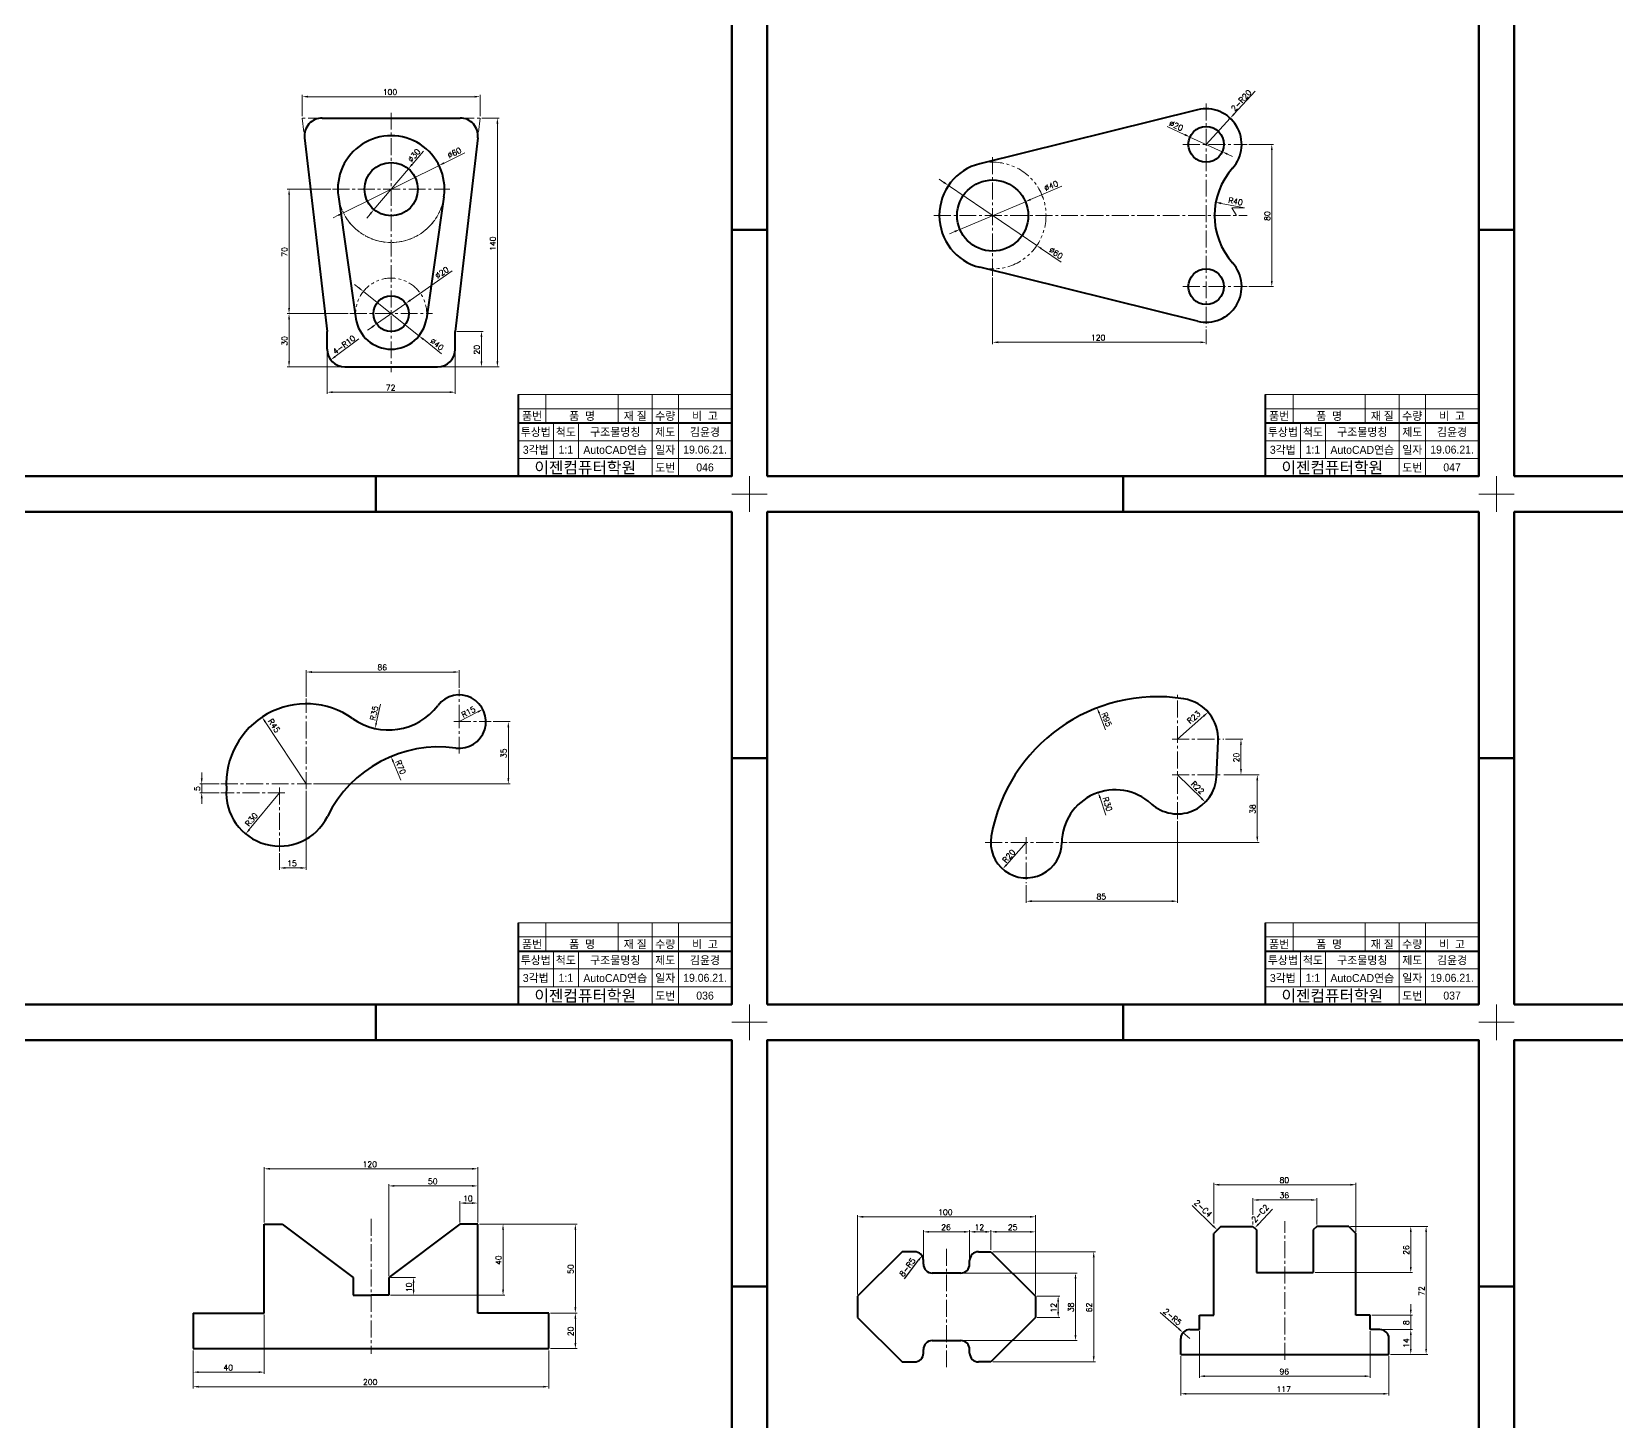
# Model space of a CAD drawing. Header units: millimetres. Extents: x 0 to 4210, y 0 to 2980.
# Drawn here: x 2116 to 3007, y 667 to 1448 of the extents above; entities that cross this region are included whole.
import ezdxf
from ezdxf.enums import TextEntityAlignment as Align

# ---------------------------------------------------------------- set-up
doc = ezdxf.new("R2010")
doc.units = ezdxf.units.MM
doc.linetypes.add('CENTER2', pattern=[28.575, 19.05, -3.175, 3.175, -3.175])
doc.linetypes.add('PHANTOM2', pattern=[31.75, 15.875, -3.175, 3.175, -3.175, 3.175, -3.175])
for name, color, linetype, lineweight in [('가는선', 1, 'Continuous', 13), ('가상선', 1, 'PHANTOM2', 13), ('구분선', 1, 'PHANTOM2', 13), ('문자', 2, 'Continuous', 20), ('외곽선', 4, 'Continuous', 70), ('외형선', 3, 'Continuous', 40), ('중심선', 1, 'CENTER2', 13), ('치수선', 1, 'Continuous', 13)]:
    doc.layers.add(name, color=color, linetype=linetype, lineweight=lineweight)
doc.styles.get("Standard").update_dxf_attribs({"font": 'romans.shx'})
doc.styles.add('한글', font='')
doc.styles.get('한글').set_extended_font_data('Gulim')

msp = doc.modelspace()

# ---------------------------------------------------------------- linework, layer by layer
at = {"color": 1}
msp.add_line((2607.18, 746.77), (2615.08, 757.2), dxfattribs=at)
msp.add_solid([(2614.66, 757.52), (2615.5, 756.89), (2616.98, 759.72)], dxfattribs=at)
at = {"layer": '가는선', "ltscale": 0.5}
for p, q in [((2390, 1244), (2510, 1244)), ((2405.58, 1244), (2405.58, 1228)), ((2446.22, 1244), (2446.22, 1228)), ((2465.27, 1244), (2465.27, 1198)), ((2480.01, 1244), (2480.01, 1198)), ((2810, 1244), (2930, 1244)), ((2825.58, 1244), (2825.58, 1228)), ((2866.22, 1244), (2866.22, 1228)), ((2885.27, 1244), (2885.27, 1198)), ((2900.01, 1244), (2900.01, 1198)), ((2390, 1236), (2510, 1236)), ((2810, 1236), (2930, 1236)), ((2409.73, 1228), (2409.73, 1208)), ((2423.8, 1228), (2423.8, 1208)), ((2829.73, 1228), (2829.73, 1208)), ((2843.8, 1228), (2843.8, 1208)), ((2390, 1218), (2510, 1218)), ((2810, 1218), (2930, 1218)), ((2390, 1208), (2510, 1208)), ((2810, 1208), (2930, 1208)), ((2390, 947), (2510, 947)), ((2405.58, 947), (2405.58, 931)), ((2446.22, 947), (2446.22, 931)), ((2465.27, 947), (2465.27, 901)), ((2480.01, 947), (2480.01, 901)), ((2810, 947), (2930, 947)), ((2825.58, 947), (2825.58, 931)), ((2866.22, 947), (2866.22, 931)), ((2885.27, 947), (2885.27, 901)), ((2900.01, 947), (2900.01, 901)), ((2390, 939), (2510, 939)), ((2810, 939), (2930, 939)), ((2409.73, 931), (2409.73, 911)), ((2423.8, 931), (2423.8, 911)), ((2829.73, 931), (2829.73, 911)), ((2843.8, 931), (2843.8, 911)), ((2390, 921), (2510, 921)), ((2810, 921), (2930, 921)), ((2390, 911), (2510, 911)), ((2810, 911), (2930, 911))]:
    msp.add_line(p, q, dxfattribs=at)
at = {"layer": '가상선', "ltscale": 0.5}
for p, q in [((2279.8, 1399.45), (2268.56, 1399.45)), ((2268.56, 1399.45), (2269.86, 1388.29)), ((2357.33, 1399.45), (2368.56, 1399.45)), ((2368.56, 1399.45), (2367.26, 1388.29))]:
    msp.add_line(p, q, dxfattribs=at)
for centre, radius, start, end in [((2656.72, 1344.62), 30, 256.09941, 103.90059), ((2318.56, 1359.45), 30, 180, 0), ((2318.56, 1359.45), 30, 188.21321, 351.78679), ((2318.56, 1289.45), 20, 351.78679, 188.21321), ((2318.56, 1289.45), 20, 351.78679, 188.21321)]:
    msp.add_arc(centre, radius, start, end, dxfattribs=at)
at = {"layer": '구분선', "ltscale": 0.5}
for points in [[(2510, 1188), (2520, 1188), (2520, 1198)], [(2510, 1188), (2520, 1188), (2520, 1198)], [(2520, 1198), (2520, 1188), (2530, 1188)], [(2520, 1198), (2520, 1188), (2530, 1188)], [(2520, 1198), (2520, 1188), (2530, 1188)], [(2520, 1198), (2520, 1188), (2530, 1188)], [(2930, 1188), (2940, 1188), (2940, 1198)], [(2930, 1188), (2940, 1188), (2940, 1198)], [(2940, 1198), (2940, 1188), (2950, 1188)], [(2940, 1198), (2940, 1188), (2950, 1188)], [(2940, 1198), (2940, 1188), (2950, 1188)], [(2940, 1198), (2940, 1188), (2950, 1188)], [(2520, 1178), (2520, 1188), (2510, 1188)], [(2530, 1188), (2520, 1188), (2520, 1178)], [(2530, 1188), (2520, 1188), (2520, 1178)], [(2940, 1178), (2940, 1188), (2930, 1188)], [(2950, 1188), (2940, 1188), (2940, 1178)], [(2950, 1188), (2940, 1188), (2940, 1178)], [(2510, 891), (2520, 891), (2520, 901)], [(2510, 891), (2520, 891), (2520, 901)], [(2520, 901), (2520, 891), (2530, 891)], [(2520, 901), (2520, 891), (2530, 891)], [(2520, 901), (2520, 891), (2530, 891)], [(2520, 901), (2520, 891), (2530, 891)], [(2930, 891), (2940, 891), (2940, 901)], [(2930, 891), (2940, 891), (2940, 901)], [(2940, 901), (2940, 891), (2950, 891)], [(2940, 901), (2940, 891), (2950, 891)], [(2940, 901), (2940, 891), (2950, 891)], [(2940, 901), (2940, 891), (2950, 891)], [(2520, 881), (2520, 891), (2510, 891)], [(2530, 891), (2520, 891), (2520, 881)], [(2530, 891), (2520, 891), (2520, 881)], [(2940, 881), (2940, 891), (2930, 891)], [(2950, 891), (2940, 891), (2940, 881)], [(2950, 891), (2940, 891), (2940, 881)]]:
    msp.add_lwpolyline(points, dxfattribs=at)
at = {"layer": '외곽선', "ltscale": 0.5}
for p, q in [((2510, 1336.5), (2520, 1336.5)), ((2530, 1336.5), (2520, 1336.5)), ((2530, 1336.5), (2520, 1336.5)), ((2930, 1336.5), (2940, 1336.5)), ((2950, 1336.5), (2940, 1336.5)), ((2950, 1336.5), (2940, 1336.5)), ((2510, 1198), (2510, 1244)), ((2930, 1198), (2930, 1244)), ((2310, 1198), (2310, 1188)), ((2310, 1198), (2310, 1188)), ((2730, 1198), (2730, 1188)), ((2730, 1198), (2730, 1188)), ((2310, 1188), (2310, 1178)), ((2730, 1188), (2730, 1178)), ((2510, 1039.5), (2520, 1039.5)), ((2530, 1039.5), (2520, 1039.5)), ((2530, 1039.5), (2520, 1039.5)), ((2930, 1039.5), (2940, 1039.5)), ((2950, 1039.5), (2940, 1039.5)), ((2950, 1039.5), (2940, 1039.5)), ((2510, 901), (2510, 947)), ((2930, 901), (2930, 947)), ((2310, 901), (2310, 891)), ((2310, 901), (2310, 891)), ((2730, 901), (2730, 891)), ((2730, 901), (2730, 891)), ((2310, 891), (2310, 881)), ((2730, 891), (2730, 881)), ((2510, 742.5), (2520, 742.5)), ((2530, 742.5), (2520, 742.5)), ((2530, 742.5), (2520, 742.5)), ((2930, 742.5), (2940, 742.5)), ((2950, 742.5), (2940, 742.5)), ((2950, 742.5), (2940, 742.5))]:
    msp.add_line(p, q, dxfattribs=at)
for points in [[(2110, 1198), (2510, 1198), (2510, 1475), (2110, 1475)], [(2530, 1198), (2930, 1198), (2930, 1475), (2530, 1475)], [(2950, 1198), (3350, 1198), (3350, 1475), (2950, 1475)], [(2110, 901), (2510, 901), (2510, 1178), (2110, 1178)], [(2530, 901), (2930, 901), (2930, 1178), (2530, 1178)], [(2950, 901), (3350, 901), (3350, 1178), (2950, 1178)], [(2110, 604), (2510, 604), (2510, 881), (2110, 881)], [(2530, 604), (2930, 604), (2930, 881), (2530, 881)], [(2950, 604), (3350, 604), (3350, 881), (2950, 881)]]:
    msp.add_lwpolyline(points, close=True, dxfattribs=at)
at = {"layer": '외형선', "ltscale": 0.5}
for p, q in [((2279.8, 1399.45), (2357.33, 1399.45)), ((2771.91, 1404.03), (2649.51, 1373.74)), ((2269.86, 1388.29), (2282.56, 1279.45)), ((2367.26, 1388.29), (2354.56, 1279.45)), ((2288.87, 1355.16), (2298.77, 1286.59)), ((2348.25, 1355.16), (2338.36, 1286.59)), ((2771.91, 1285.2), (2649.51, 1315.5)), ((2282.56, 1269.45), (2282.56, 1279.45)), ((2354.56, 1269.45), (2354.56, 1279.45)), ((2292.56, 1259.45), (2344.56, 1259.45)), ((2390, 1244), (2390, 1236)), ((2810, 1244), (2810, 1236)), ((2390, 1236), (2390, 1228)), ((2810, 1236), (2810, 1228)), ((2390, 1228), (2510, 1228)), ((2390, 1228), (2390, 1208)), ((2810, 1228), (2930, 1228)), ((2810, 1228), (2810, 1208)), ((2390, 1208), (2390, 1198)), ((2810, 1208), (2810, 1198)), ((2782.57, 1029.07), (2783.57, 1049.02)), ((2390, 947), (2390, 939)), ((2810, 947), (2810, 939)), ((2390, 939), (2390, 931)), ((2810, 939), (2810, 931)), ((2390, 931), (2510, 931)), ((2390, 931), (2390, 911)), ((2810, 931), (2930, 931)), ((2810, 931), (2810, 911)), ((2390, 911), (2390, 901)), ((2810, 911), (2810, 901)), ((2247.22, 727.49), (2247.22, 777.49)), ((2247.22, 777.49), (2257.22, 777.49)), ((2257.22, 777.49), (2297.22, 747.49)), ((2357.22, 777.49), (2317.22, 747.49)), ((2367.22, 777.49), (2357.22, 777.49)), ((2367.22, 727.49), (2367.22, 777.49)), ((2784.98, 776.23), (2780.98, 772.23)), ((2784.98, 776.23), (2802.98, 776.23)), ((2802.98, 776.23), (2804.98, 774.23)), ((2838.98, 776.23), (2836.98, 774.23)), ((2856.98, 776.23), (2838.98, 776.23)), ((2856.98, 776.23), (2860.98, 772.23)), ((2780.98, 726.23), (2780.98, 772.23)), ((2804.98, 774.23), (2804.98, 750.23)), ((2836.98, 774.23), (2836.98, 750.23)), ((2860.98, 726.23), (2860.98, 772.23)), ((2605.78, 762), (2580.78, 737)), ((2612.78, 762), (2605.78, 762)), ((2648.78, 762), (2655.78, 762)), ((2655.78, 762), (2680.78, 737)), ((2617.78, 755), (2617.78, 757)), ((2638.78, 750), (2622.78, 750)), ((2643.78, 755), (2643.78, 757)), ((2804.98, 750.23), (2836.98, 750.23)), ((2297.22, 747.49), (2297.22, 737.49)), ((2317.22, 747.49), (2317.22, 737.49)), ((2297.22, 737.49), (2307.22, 737.49)), ((2317.22, 737.49), (2307.22, 737.49)), ((2580.78, 737), (2580.78, 725)), ((2680.78, 737), (2680.78, 725)), ((2207.22, 727.49), (2207.22, 707.49)), ((2207.22, 727.49), (2247.22, 727.49)), ((2407.22, 727.49), (2367.22, 727.49)), ((2407.22, 707.49), (2407.22, 727.49)), ((2580.78, 725), (2605.78, 700)), ((2680.78, 725), (2655.78, 700)), ((2772.98, 718.23), (2772.98, 726.23)), ((2772.98, 726.23), (2780.98, 726.23)), ((2868.98, 726.23), (2860.98, 726.23)), ((2868.98, 718.23), (2868.98, 726.23)), ((2762.48, 704.23), (2762.48, 713.23)), ((2767.48, 718.23), (2772.98, 718.23)), ((2874.48, 718.23), (2868.98, 718.23)), ((2879.48, 704.23), (2879.48, 713.23)), ((2207.22, 707.49), (2407.22, 707.49)), ((2617.78, 705), (2617.78, 707)), ((2622.78, 712), (2638.78, 712)), ((2643.78, 705), (2643.78, 707)), ((2762.48, 704.23), (2879.48, 704.23)), ((2605.78, 700), (2612.78, 700)), ((2655.78, 700), (2648.78, 700))]:
    msp.add_line(p, q, dxfattribs=at)
for centre, radius in [((2776.72, 1384.62), 10), ((2318.56, 1359.45), 15), ((2656.72, 1344.62), 20), ((2776.72, 1304.62), 10), ((2318.56, 1289.45), 10)]:
    msp.add_circle(centre, radius, dxfattribs=at)
for centre, radius, start, end in [((2279.8, 1389.45), 10, 90, 186.65443), ((2357.33, 1389.45), 10, 353.34557, 90), ((2776.72, 1384.62), 20, 318.18969, 103.90059), ((2318.56, 1359.45), 30, 351.78679, 188.21321), ((2656.72, 1344.62), 30, 103.90059, 256.09941), ((2821.44, 1344.62), 40, 138.18969, 221.81031), ((2776.72, 1304.62), 20, 256.09941, 41.81031), ((2318.56, 1289.45), 20, 188.21321, 351.78679), ((2292.56, 1269.45), 10, 180, 270), ((2344.56, 1269.45), 10, 270, 0), ((2270.82, 1025.05), 45, 54.70496, 183.50722), ((2317.04, 1090.34), 35, 234.70496, 322.70636), ((2356.82, 1060.05), 15, 262.34705, 142.70636), ((2749.44, 979.04), 95, 81.08459, 169.91738), ((2760.6, 1050.17), 23, 357.13402, 81.08459), ((2345.5, 975.81), 70, 82.34705, 153.74104), ((2760.6, 1030.17), 22, 227.69191, 357.13402), ((2255.82, 1020.05), 30, 175.70422, 333.74104), ((2725.59, 991.71), 30, 47.69191, 179.4776), ((2675.6, 992.17), 20, 169.91738, 0), ((2612.78, 757), 5, 0, 90), ((2648.78, 757), 5, 90, 180), ((2622.78, 755), 5, 180, 270), ((2638.78, 755), 5, 270, 0), ((2767.48, 713.23), 5, 90, 180), ((2874.48, 713.23), 5, 0, 90), ((2612.78, 705), 5, 270, 0), ((2622.78, 707), 5, 90, 180), ((2638.78, 707), 5, 0, 90), ((2648.78, 705), 5, 180, 270)]:
    msp.add_arc(centre, radius, start, end, dxfattribs=at)
at = {"layer": '중심선', "ltscale": 0.5}
for p, q in [((2776.72, 1407.62), (2776.72, 1281.62)), ((2318.56, 1402.45), (2318.56, 1256.45)), ((2763.72, 1384.62), (2799.72, 1384.62)), ((2656.72, 1310.71), (2656.72, 1378.52)), ((2285.56, 1359.45), (2351.56, 1359.45)), ((2623.72, 1344.62), (2799.72, 1344.62)), ((2763.72, 1304.62), (2799.72, 1304.62)), ((2295.35, 1289.45), (2341.77, 1289.45)), ((2356.82, 1060.05), (2356.82, 1078.05)), ((2270.82, 1022.05), (2270.82, 1073.05)), ((2760.6, 1005.17), (2760.6, 1076.38)), ((2353.82, 1060.05), (2374.82, 1060.05)), ((2356.82, 1042.05), (2356.82, 1060.05)), ((2757.6, 1050.17), (2786.6, 1050.17)), ((2222.82, 1025.05), (2273.82, 1025.05)), ((2757.6, 1030.17), (2785.62, 1030.17)), ((2258.82, 1020.05), (2222.82, 1020.05)), ((2255.82, 1023.05), (2255.82, 987.05)), ((2652.6, 992.17), (2698.6, 992.17)), ((2675.6, 995.17), (2675.6, 969.17)), ((2307.22, 780.49), (2307.22, 704.49)), ((2820.98, 701.23), (2820.98, 779.23)), ((2630.78, 763.54), (2630.78, 697))]:
    msp.add_line(p, q, dxfattribs=at)
at = {"layer": '치수선', "ltscale": 0.5}
for p, q in [((2268.56, 1400.45), (2268.56, 1412.45)), ((2271.71, 1411.45), (2365.41, 1411.45)), ((2368.56, 1400.45), (2368.56, 1412.45)), ((2804.24, 1414.5), (2792.4, 1401.65)), ((2369.56, 1399.45), (2379.28, 1399.45)), ((2776.72, 1384.62), (2790.27, 1399.33)), ((2378.28, 1396.3), (2378.28, 1262.6)), ((2754.84, 1394.59), (2764.75, 1390.07)), ((2336.66, 1380.88), (2330.27, 1373.32)), ((2785.82, 1380.47), (2767.62, 1388.76)), ((2800.72, 1384.62), (2814.65, 1384.62)), ((2813.65, 1381.47), (2813.65, 1307.77)), ((2291.67, 1346.15), (2345.45, 1372.75)), ((2360.02, 1379.96), (2348.27, 1374.15)), ((2788.68, 1379.17), (2791.55, 1377.86)), ((2308.88, 1347.99), (2328.24, 1370.91)), ((2629.31, 1363.27), (2626.7, 1365.04)), ((2284.56, 1359.45), (2260.15, 1359.45)), ((2261.15, 1356.3), (2261.15, 1292.6)), ((2631.91, 1361.5), (2681.52, 1327.74)), ((2695.55, 1361.04), (2678.04, 1353.64)), ((2306.85, 1345.58), (2304.82, 1343.18)), ((2638.3, 1336.83), (2675.14, 1352.41)), ((2798.25, 1348.99), (2785.23, 1351.45)), ((2798.25, 1348.99), (2791.15, 1348.99)), ((2791.15, 1348.99), (2793.74, 1344.62)), ((2288.85, 1344.75), (2286.02, 1343.36)), ((2635.39, 1335.6), (2632.49, 1334.37)), ((2695.3, 1318.36), (2684.12, 1325.97)), ((2352.93, 1313.45), (2329.34, 1296.98)), ((2656.72, 1309.71), (2656.72, 1272.34)), ((2300.47, 1303.89), (2298.01, 1305.86)), ((2302.93, 1301.93), (2334.19, 1276.97)), ((2800.72, 1304.62), (2814.65, 1304.62)), ((2310.36, 1283.73), (2326.76, 1295.18)), ((2294.35, 1289.45), (2260.15, 1289.45)), ((2261.15, 1286.3), (2261.15, 1262.6)), ((2300.47, 1275.35), (2287.07, 1265.35)), ((2307.78, 1281.92), (2305.2, 1280.12)), ((2346.89, 1266.83), (2336.65, 1275.01)), ((2355.56, 1279.45), (2370.31, 1279.45)), ((2369.31, 1276.3), (2369.31, 1262.6)), ((2776.72, 1280.62), (2776.72, 1272.34)), ((2282.56, 1268.45), (2282.56, 1244.29)), ((2354.56, 1268.45), (2354.56, 1244.29)), ((2659.87, 1273.34), (2773.57, 1273.34)), ((2291.56, 1259.45), (2260.15, 1259.45)), ((2345.56, 1259.45), (2370.31, 1259.45)), ((2370.31, 1259.45), (2379.28, 1259.45)), ((2285.71, 1245.29), (2351.41, 1245.29)), ((2312.51, 1069.8), (2310.19, 1059.24)), ((2356.82, 1060.05), (2367.34, 1065.5)), ((2720.17, 1055.51), (2716.6, 1064.82)), ((2760.6, 1050.17), (2775.49, 1063.29)), ((2270.82, 1025.05), (2247.71, 1059.94)), ((2787.6, 1050.17), (2797.33, 1050.17)), ((2796.33, 1047.02), (2796.33, 1033.32)), ((2324.01, 1027.22), (2319.71, 1037.48)), ((2221.82, 1025.05), (2211.05, 1025.05)), ((2212.05, 1028.2), (2212.05, 1031.35)), ((2212.05, 1025.05), (2212.05, 1020.05)), ((2760.6, 1030.17), (2774.04, 1016.95)), ((2786.62, 1030.17), (2797.33, 1030.17)), ((2797.33, 1030.17), (2806.5, 1030.17)), ((2805.5, 995.32), (2805.5, 1027.02)), ((2221.82, 1020.05), (2211.05, 1020.05)), ((2212.05, 1016.9), (2212.05, 1013.75)), ((2255.82, 1020.05), (2238.77, 999.31)), ((2720.36, 1007.42), (2717.1, 1017.19)), ((2760.6, 1004.17), (2760.6, 958.07)), ((2675.6, 992.17), (2664.45, 979.53)), ((2699.6, 992.17), (2806.5, 992.17)), ((2675.6, 968.17), (2675.6, 958.07)), ((2678.75, 959.07), (2757.45, 959.07)), ((2247.22, 778.49), (2247.22, 809.61)), ((2364.07, 808.61), (2250.37, 808.61)), ((2367.22, 799.98), (2367.22, 809.61)), ((2317.22, 748.49), (2317.22, 799.98)), ((2364.07, 798.98), (2320.37, 798.98)), ((2367.22, 790.35), (2367.22, 799.98)), ((2780.98, 777.93), (2780.98, 800.66)), ((2784.13, 799.66), (2857.83, 799.66)), ((2860.98, 773.23), (2860.98, 800.66)), ((2357.22, 778.49), (2357.22, 790.35)), ((2360.37, 789.35), (2364.07, 789.35)), ((2367.22, 778.49), (2367.22, 790.35)), ((2780.73, 776.43), (2768.83, 788.05)), ((2802.98, 782.76), (2802.98, 792.08)), ((2806.13, 791.08), (2835.83, 791.08)), ((2806.16, 777.51), (2814.14, 785.83)), ((2838.98, 777.23), (2838.98, 792.08)), ((2368.22, 777.49), (2382.46, 777.49)), ((2382.46, 777.49), (2423.12, 777.49)), ((2580.78, 738), (2580.78, 782.61)), ((2677.63, 781.61), (2583.93, 781.61)), ((2680.78, 774.16), (2680.78, 782.61)), ((2802.98, 777.23), (2802.98, 779.06)), ((2857.98, 776.23), (2892.79, 776.23)), ((2892.79, 776.23), (2901.41, 776.23)), ((2381.46, 774.34), (2381.46, 740.64)), ((2422.12, 774.34), (2422.12, 730.64)), ((2617.78, 758), (2617.78, 774.16)), ((2640.63, 773.16), (2620.93, 773.16)), ((2643.78, 758), (2643.78, 774.16)), ((2652.63, 773.16), (2646.93, 773.16)), ((2655.78, 763), (2655.78, 774.16)), ((2658.93, 773.16), (2677.63, 773.16)), ((2680.78, 738), (2680.78, 774.16)), ((2891.79, 773.08), (2891.79, 753.38)), ((2900.41, 773.08), (2900.41, 707.38)), ((2656.78, 762), (2714.54, 762)), ((2713.54, 758.85), (2713.54, 703.15)), ((2639.78, 750), (2704.29, 750)), ((2837.98, 750.23), (2892.79, 750.23)), ((2318.22, 747.49), (2332.16, 747.49)), ((2331.16, 744.34), (2331.16, 740.64)), ((2703.29, 746.85), (2703.29, 715.15)), ((2318.22, 737.49), (2332.16, 737.49)), ((2332.16, 737.49), (2382.46, 737.49)), ((2681.78, 737), (2694.55, 737)), ((2693.55, 733.85), (2693.55, 728.15)), ((2891.79, 729.38), (2891.79, 732.53)), ((2247.22, 726.49), (2247.22, 693.28)), ((2408.22, 727.49), (2423.12, 727.49)), ((2422.12, 724.34), (2422.12, 710.64)), ((2681.78, 725), (2694.55, 725)), ((2750.85, 727.78), (2761.35, 718.6)), ((2869.98, 726.23), (2892.79, 726.23)), ((2891.79, 726.23), (2891.79, 718.23)), ((2772.98, 717.23), (2772.98, 691.01)), ((2868.98, 717.23), (2868.98, 691.01)), ((2875.48, 718.23), (2892.79, 718.23)), ((2891.79, 715.08), (2891.79, 711.93)), ((2891.79, 707.38), (2891.79, 715.08)), ((2207.22, 706.49), (2207.22, 693.28)), ((2407.22, 706.49), (2407.22, 685.1)), ((2408.22, 707.49), (2423.12, 707.49)), ((2639.78, 712), (2704.29, 712)), ((2880.48, 704.23), (2892.79, 704.23)), ((2892.79, 704.23), (2901.41, 704.23)), ((2656.78, 700), (2714.54, 700)), ((2762.48, 703.23), (2762.48, 681.11)), ((2879.48, 703.23), (2879.48, 681.11)), ((2207.22, 693.28), (2207.22, 685.1)), ((2244.07, 694.28), (2210.37, 694.28)), ((2210.37, 686.1), (2404.07, 686.1)), ((2776.13, 692.01), (2865.83, 692.01)), ((2765.63, 682.11), (2876.33, 682.11))]:
    msp.add_line(p, q, dxfattribs=at)
at = {"layer": '치수선'}
for p, q in [((2270.82, 1074.05), (2270.82, 1088.94)), ((2353.67, 1087.94), (2273.97, 1087.94)), ((2356.82, 1079.05), (2356.82, 1088.94)), ((2375.82, 1060.05), (2385.43, 1060.05)), ((2384.43, 1056.9), (2384.43, 1028.2)), ((2274.82, 1025.05), (2385.43, 1025.05)), ((2270.82, 1021.05), (2270.82, 976.78)), ((2255.82, 986.05), (2255.82, 976.78)), ((2258.97, 977.78), (2267.67, 977.78)), ((2763.72, 716.53), (2767.48, 713.23))]:
    msp.add_line(p, q, dxfattribs=at)
at = {"layer": '치수선', "ltscale": 0.5}
for points in [[(2271.71, 1411.97), (2271.71, 1410.92), (2268.56, 1411.45)], [(2365.41, 1411.97), (2365.41, 1410.92), (2368.56, 1411.45)], [(2377.75, 1396.3), (2378.8, 1396.3), (2378.28, 1399.45)], [(2792.01, 1402), (2792.79, 1401.29), (2790.27, 1399.33)], [(2764.97, 1390.55), (2764.53, 1389.59), (2767.62, 1388.76)], [(2813.13, 1381.47), (2814.18, 1381.47), (2813.65, 1384.62)], [(2329.87, 1373.66), (2330.67, 1372.98), (2328.24, 1370.91)], [(2348.04, 1374.62), (2348.51, 1373.68), (2345.45, 1372.75)], [(2788.9, 1379.64), (2788.47, 1378.69), (2785.82, 1380.47)], [(2629.6, 1363.7), (2629.01, 1362.83), (2631.91, 1361.5)], [(2260.63, 1356.3), (2261.68, 1356.3), (2261.15, 1359.45)], [(2288.62, 1345.22), (2289.08, 1344.28), (2291.67, 1346.15)], [(2306.45, 1345.92), (2307.25, 1345.25), (2308.88, 1347.99)], [(2677.83, 1354.12), (2678.24, 1353.15), (2675.14, 1352.41)], [(2785.32, 1351.96), (2785.13, 1350.93), (2782.13, 1352.03)], [(2635.19, 1336.09), (2635.6, 1335.12), (2638.3, 1336.83)], [(2684.42, 1326.4), (2683.83, 1325.54), (2681.52, 1327.74)], [(2300.8, 1304.3), (2300.14, 1303.48), (2302.93, 1301.93)], [(2813.13, 1307.77), (2814.18, 1307.77), (2813.65, 1304.62)], [(2260.63, 1292.6), (2261.68, 1292.6), (2261.15, 1289.45)], [(2329.04, 1297.41), (2329.64, 1296.55), (2326.76, 1295.18)], [(2260.63, 1286.3), (2261.68, 1286.3), (2261.15, 1289.45)], [(2307.48, 1282.35), (2308.08, 1281.49), (2310.36, 1283.73)], [(2336.98, 1275.42), (2336.33, 1274.6), (2334.19, 1276.97)], [(2368.78, 1276.3), (2369.83, 1276.3), (2369.31, 1279.45)], [(2286.76, 1265.78), (2287.38, 1264.93), (2284.55, 1263.47)], [(2659.87, 1273.86), (2659.87, 1272.81), (2656.72, 1273.34)], [(2773.57, 1273.86), (2773.57, 1272.81), (2776.72, 1273.34)], [(2260.63, 1262.6), (2261.68, 1262.6), (2261.15, 1259.45)], [(2368.78, 1262.6), (2369.83, 1262.6), (2369.31, 1259.45)], [(2377.75, 1262.6), (2378.8, 1262.6), (2378.28, 1259.45)], [(2285.71, 1245.82), (2285.71, 1244.77), (2282.56, 1245.29)], [(2351.41, 1245.82), (2351.41, 1244.77), (2354.56, 1245.29)], [(2248.15, 1060.23), (2247.27, 1059.65), (2245.97, 1062.57)], [(2367.1, 1065.97), (2367.58, 1065.04), (2370.13, 1066.95)], [(2717.09, 1065.01), (2716.11, 1064.63), (2715.48, 1067.76)], [(2775.14, 1063.69), (2775.83, 1062.9), (2777.85, 1065.38)], [(2309.67, 1059.35), (2310.7, 1059.13), (2309.51, 1056.16)], [(2795.81, 1047.02), (2796.86, 1047.02), (2796.33, 1050.17)], [(2320.2, 1037.69), (2319.23, 1037.28), (2318.5, 1040.39)], [(2211.52, 1028.2), (2212.57, 1028.2), (2212.05, 1025.05)], [(2795.81, 1033.32), (2796.86, 1033.32), (2796.33, 1030.17)], [(2804.97, 1027.02), (2806.02, 1027.02), (2805.5, 1030.17)], [(2211.52, 1016.9), (2212.57, 1016.9), (2212.05, 1020.05)], [(2717.6, 1017.35), (2716.6, 1017.02), (2716.1, 1020.17)], [(2774.4, 1017.33), (2773.67, 1016.58), (2776.28, 1014.75)], [(2238.36, 999.64), (2239.17, 998.97), (2236.77, 996.87)], [(2804.97, 995.32), (2806.02, 995.32), (2805.5, 992.17)], [(2664.06, 979.88), (2664.84, 979.19), (2662.37, 977.17)], [(2678.75, 959.6), (2678.75, 958.55), (2675.6, 959.07)], [(2757.45, 959.6), (2757.45, 958.55), (2760.6, 959.07)], [(2250.37, 809.14), (2250.37, 808.09), (2247.22, 808.61)], [(2364.07, 809.14), (2364.07, 808.09), (2367.22, 808.61)], [(2320.37, 799.51), (2320.37, 798.46), (2317.22, 798.98)], [(2364.07, 799.51), (2364.07, 798.46), (2367.22, 798.98)], [(2784.13, 800.18), (2784.13, 799.13), (2780.98, 799.66)], [(2857.83, 800.18), (2857.83, 799.13), (2860.98, 799.66)], [(2360.37, 789.88), (2360.37, 788.83), (2357.22, 789.35)], [(2364.07, 789.88), (2364.07, 788.83), (2367.22, 789.35)], [(2806.13, 791.6), (2806.13, 790.55), (2802.98, 791.08)], [(2835.83, 791.6), (2835.83, 790.55), (2838.98, 791.08)], [(2380.93, 774.34), (2381.98, 774.34), (2381.46, 777.49)], [(2421.59, 774.34), (2422.64, 774.34), (2422.12, 777.49)], [(2583.93, 782.14), (2583.93, 781.09), (2580.78, 781.61)], [(2677.63, 782.14), (2677.63, 781.09), (2680.78, 781.61)], [(2781.1, 776.81), (2782.98, 774.23), (2780.36, 776.06)], [(2806.54, 777.15), (2803.98, 775.23), (2805.78, 777.87)], [(2891.27, 773.08), (2892.32, 773.08), (2891.79, 776.23)], [(2899.88, 773.08), (2900.93, 773.08), (2900.41, 776.23)], [(2620.93, 773.68), (2620.93, 772.63), (2617.78, 773.16)], [(2640.63, 773.68), (2640.63, 772.63), (2643.78, 773.16)], [(2646.93, 773.68), (2646.93, 772.63), (2643.78, 773.16)], [(2652.63, 773.68), (2652.63, 772.63), (2655.78, 773.16)], [(2658.93, 773.68), (2658.93, 772.63), (2655.78, 773.16)], [(2677.63, 773.68), (2677.63, 772.63), (2680.78, 773.16)], [(2713.01, 758.85), (2714.06, 758.85), (2713.54, 762)], [(2702.77, 746.85), (2703.82, 746.85), (2703.29, 750)], [(2891.27, 753.38), (2892.32, 753.38), (2891.79, 750.23)], [(2330.64, 744.34), (2331.69, 744.34), (2331.16, 747.49)], [(2330.64, 740.64), (2331.69, 740.64), (2331.16, 737.49)], [(2380.93, 740.64), (2381.98, 740.64), (2381.46, 737.49)], [(2421.59, 730.64), (2422.64, 730.64), (2422.12, 727.49)], [(2693.02, 733.85), (2694.07, 733.85), (2693.55, 737)], [(2421.59, 724.34), (2422.64, 724.34), (2422.12, 727.49)], [(2693.02, 728.15), (2694.07, 728.15), (2693.55, 725)], [(2891.27, 729.38), (2892.32, 729.38), (2891.79, 726.23)], [(2702.77, 715.15), (2703.82, 715.15), (2703.29, 712)], [(2761.69, 718.99), (2761, 718.2), (2763.72, 716.53)], [(2891.27, 715.08), (2892.32, 715.08), (2891.79, 718.23)], [(2891.27, 715.08), (2892.32, 715.08), (2891.79, 718.23)], [(2421.59, 710.64), (2422.64, 710.64), (2422.12, 707.49)], [(2891.27, 707.38), (2892.32, 707.38), (2891.79, 704.23)], [(2899.88, 707.38), (2900.93, 707.38), (2900.41, 704.23)], [(2713.01, 703.15), (2714.06, 703.15), (2713.54, 700)], [(2210.37, 694.81), (2210.37, 693.76), (2207.22, 694.28)], [(2210.37, 686.63), (2210.37, 685.58), (2207.22, 686.1)], [(2244.07, 694.81), (2244.07, 693.76), (2247.22, 694.28)], [(2404.07, 686.63), (2404.07, 685.58), (2407.22, 686.1)], [(2776.13, 692.54), (2776.13, 691.49), (2772.98, 692.01)], [(2865.83, 692.54), (2865.83, 691.49), (2868.98, 692.01)], [(2765.63, 682.63), (2765.63, 681.58), (2762.48, 682.11)], [(2876.33, 682.63), (2876.33, 681.58), (2879.48, 682.11)]]:
    msp.add_solid(points, dxfattribs=at)
at = {"layer": '치수선'}
for points in [[(2273.97, 1088.46), (2273.97, 1087.41), (2270.82, 1087.94)], [(2353.67, 1088.46), (2353.67, 1087.41), (2356.82, 1087.94)], [(2383.9, 1056.9), (2384.95, 1056.9), (2384.43, 1060.05)], [(2383.9, 1028.2), (2384.95, 1028.2), (2384.43, 1025.05)], [(2258.97, 978.3), (2258.97, 977.25), (2255.82, 977.78)], [(2267.67, 978.3), (2267.67, 977.25), (2270.82, 977.78)]]:
    msp.add_solid(points, dxfattribs=at)

# ---------------------------------------------------------------- texts
at = {"color": 2}
msp.add_text('8-R5', height=3.15, rotation=52.86869, dxfattribs=at).set_placement((2606.5, 747.61))
at = {"layer": '문자', "ltscale": 0.5}
for s, p in [('100', (2313.84, 1412.45)), ('120', (2711.99, 1274.34)), ('72', (2315.56, 1246.29)), ('85', (2715.1, 960.07)), ('120', (2302.49, 809.61)), ('50', (2339.22, 799.98)), ('80', (2817.98, 800.66)), ('10', (2358.99, 790.35)), ('36', (2817.98, 792.08)), ('100', (2626.06, 782.61)), ('26', (2627.78, 774.16)), ('12', (2646.56, 774.16)), ('25', (2665.28, 774.16)), ('40', (2224.22, 695.28)), ('96', (2817.98, 693.01)), ('200', (2302.72, 687.1)), ('117', (2816.26, 683.11))]:
    msp.add_text(s, height=3.15, dxfattribs=at).set_placement(p)
for s, rotation, p in [('2-R20', 47.35431, (2792.75, 1402.95)), ('∅20', 335.50819, (2755.58, 1395.37)), ('∅30', 49.81376, (2329.99, 1374.27)), ('∅60', 26.32047, (2351.15, 1376.69)), ('∅40', 22.92267, (2686.51, 1358.3)), ('R40', 349.31858, (2788.9, 1351.77)), ('80', 90, (2812.65, 1341.62)), ('140', 90, (2377.28, 1324.73)), ('70', 90, (2260.15, 1321.45)), ('∅60', 325.76727, (2688.09, 1324.48)), ('∅20', 34.92788, (2344.65, 1308.89)), ('30', 90, (2260.15, 1271.45)), ('4-R10', 36.72308, (2287.22, 1266.36)), ('∅40', 321.39705, (2340.17, 1273.48)), ('20', 90, (2368.31, 1266.45)), ('R45', 303.51722, (2249.11, 1060.32)), ('R35', 77.57435, (2309.63, 1060.43)), ('R15', 27.40622, (2359.05, 1062.21)), ('R95', 290.94439, (2717.86, 1064.53)), ('R23', 41.39018, (2767.77, 1058.58)), ('R70', 292.68704, (2320.86, 1037.61)), ('20', 90, (2795.33, 1037.17)), ('R22', 315.48375, (2767.93, 1024.66)), ('5', 90, (2211.05, 1021.05)), ('R30', 288.4435, (2718.46, 1017.09)), ('R30', 50.58267, (2238.63, 1000.77)), ('38', 90, (2804.5, 1008.17)), ('R20', 48.59205, (2664.28, 980.3)), ('2-C4', 316.46045, (2769.67, 789.23)), ('2-C2', 46.30637, (2804.18, 778.21)), ('40', 90, (2380.46, 754.49)), ('26', 90, (2890.79, 760.23)), ('50', 90, (2421.12, 749.49)), ('10', 90, (2330.16, 739.27)), ('72', 90, (2899.41, 737.23)), ('12', 90, (2692.55, 727.78)), ('38', 90, (2702.29, 728)), ('62', 90, (2712.54, 727.93)), ('2-R5', 318.83377, (2752.35, 728.03)), ('8', 90, (2890.79, 720.73)), ('20', 90, (2421.12, 714.49)), ('14', 90, (2890.79, 707.93))]:
    msp.add_text(s, height=3.15, rotation=rotation, dxfattribs=at).set_placement(p)
at = {"layer": '문자', "ltscale": 0.5, "style": '한글'}
for s, height, p in [('품번', 4.5, (2397.79, 1232)), ('품  명', 4.5, (2425.9, 1232)), ('재 질', 4.5, (2455.75, 1232)), ('수량', 4.5, (2472.64, 1232)), ('비  고', 4.5, (2495.01, 1232)), ('품번', 4.5, (2817.79, 1232)), ('품  명', 4.5, (2845.9, 1232)), ('재 질', 4.5, (2875.75, 1232)), ('수량', 4.5, (2892.64, 1232)), ('비  고', 4.5, (2915.01, 1232)), ('투상법', 4.5, (2399.86, 1223)), ('척도', 4.5, (2416.76, 1223)), ('구조물명칭', 4.5, (2444.54, 1223)), ('제도', 4.5, (2472.64, 1223)), ('김윤경', 4.5, (2495.01, 1223)), ('투상법', 4.5, (2819.86, 1223)), ('척도', 4.5, (2836.76, 1223)), ('구조물명칭', 4.5, (2864.54, 1223)), ('제도', 4.5, (2892.64, 1223)), ('김윤경', 4.5, (2915.01, 1223)), ('3각법', 4.5, (2399.86, 1213)), ('1:1', 4.5, (2416.76, 1213)), ('AutoCAD연습', 4.5, (2444.54, 1213)), ('일자', 4.5, (2472.64, 1213)), ('19.06.21.', 4.5, (2495.01, 1213)), ('3각법', 4.5, (2819.86, 1213)), ('1:1', 4.5, (2836.76, 1213)), ('AutoCAD연습', 4.5, (2864.54, 1213)), ('일자', 4.5, (2892.64, 1213)), ('19.06.21.', 4.5, (2915.01, 1213)), ('이젠컴퓨터학원', 6.5, (2427.64, 1203)), ('도번', 4.5, (2472.64, 1203)), ('046', 4.5, (2495.01, 1203)), ('이젠컴퓨터학원', 6.5, (2847.64, 1203)), ('도번', 4.5, (2892.64, 1203)), ('047', 4.5, (2915.01, 1203)), ('품번', 4.5, (2397.79, 935)), ('품  명', 4.5, (2425.9, 935)), ('재 질', 4.5, (2455.75, 935)), ('수량', 4.5, (2472.64, 935)), ('비  고', 4.5, (2495.01, 935)), ('품번', 4.5, (2817.79, 935)), ('품  명', 4.5, (2845.9, 935)), ('재 질', 4.5, (2875.75, 935)), ('수량', 4.5, (2892.64, 935)), ('비  고', 4.5, (2915.01, 935)), ('투상법', 4.5, (2399.86, 926)), ('척도', 4.5, (2416.76, 926)), ('구조물명칭', 4.5, (2444.54, 926)), ('제도', 4.5, (2472.64, 926)), ('김윤경', 4.5, (2495.01, 926)), ('투상법', 4.5, (2819.86, 926)), ('척도', 4.5, (2836.76, 926)), ('구조물명칭', 4.5, (2864.54, 926)), ('제도', 4.5, (2892.64, 926)), ('김윤경', 4.5, (2915.01, 926)), ('3각법', 4.5, (2399.86, 916)), ('1:1', 4.5, (2416.76, 916)), ('AutoCAD연습', 4.5, (2444.54, 916)), ('일자', 4.5, (2472.64, 916)), ('19.06.21.', 4.5, (2495.01, 916)), ('3각법', 4.5, (2819.86, 916)), ('1:1', 4.5, (2836.76, 916)), ('AutoCAD연습', 4.5, (2864.54, 916)), ('일자', 4.5, (2892.64, 916)), ('19.06.21.', 4.5, (2915.01, 916)), ('이젠컴퓨터학원', 6.5, (2427.64, 906)), ('도번', 4.5, (2472.64, 906)), ('이젠컴퓨터학원', 6.5, (2847.64, 906)), ('도번', 4.5, (2892.64, 906)), ('036', 4.5, (2495.01, 906)), ('037', 4.5, (2915.01, 906))]:
    msp.add_text(s, height=height, dxfattribs=at).set_placement(p, align=Align.MIDDLE)
at = {"layer": '문자'}
for s, p in [('86', (2310.82, 1088.94)), ('15', (2260.09, 978.78))]:
    msp.add_text(s, height=3.15, dxfattribs=at).set_placement(p)
msp.add_text('35', height=3.15, rotation=90, dxfattribs=at).set_placement((2383.43, 1039.55))

doc.saveas('drawing.dxf')
